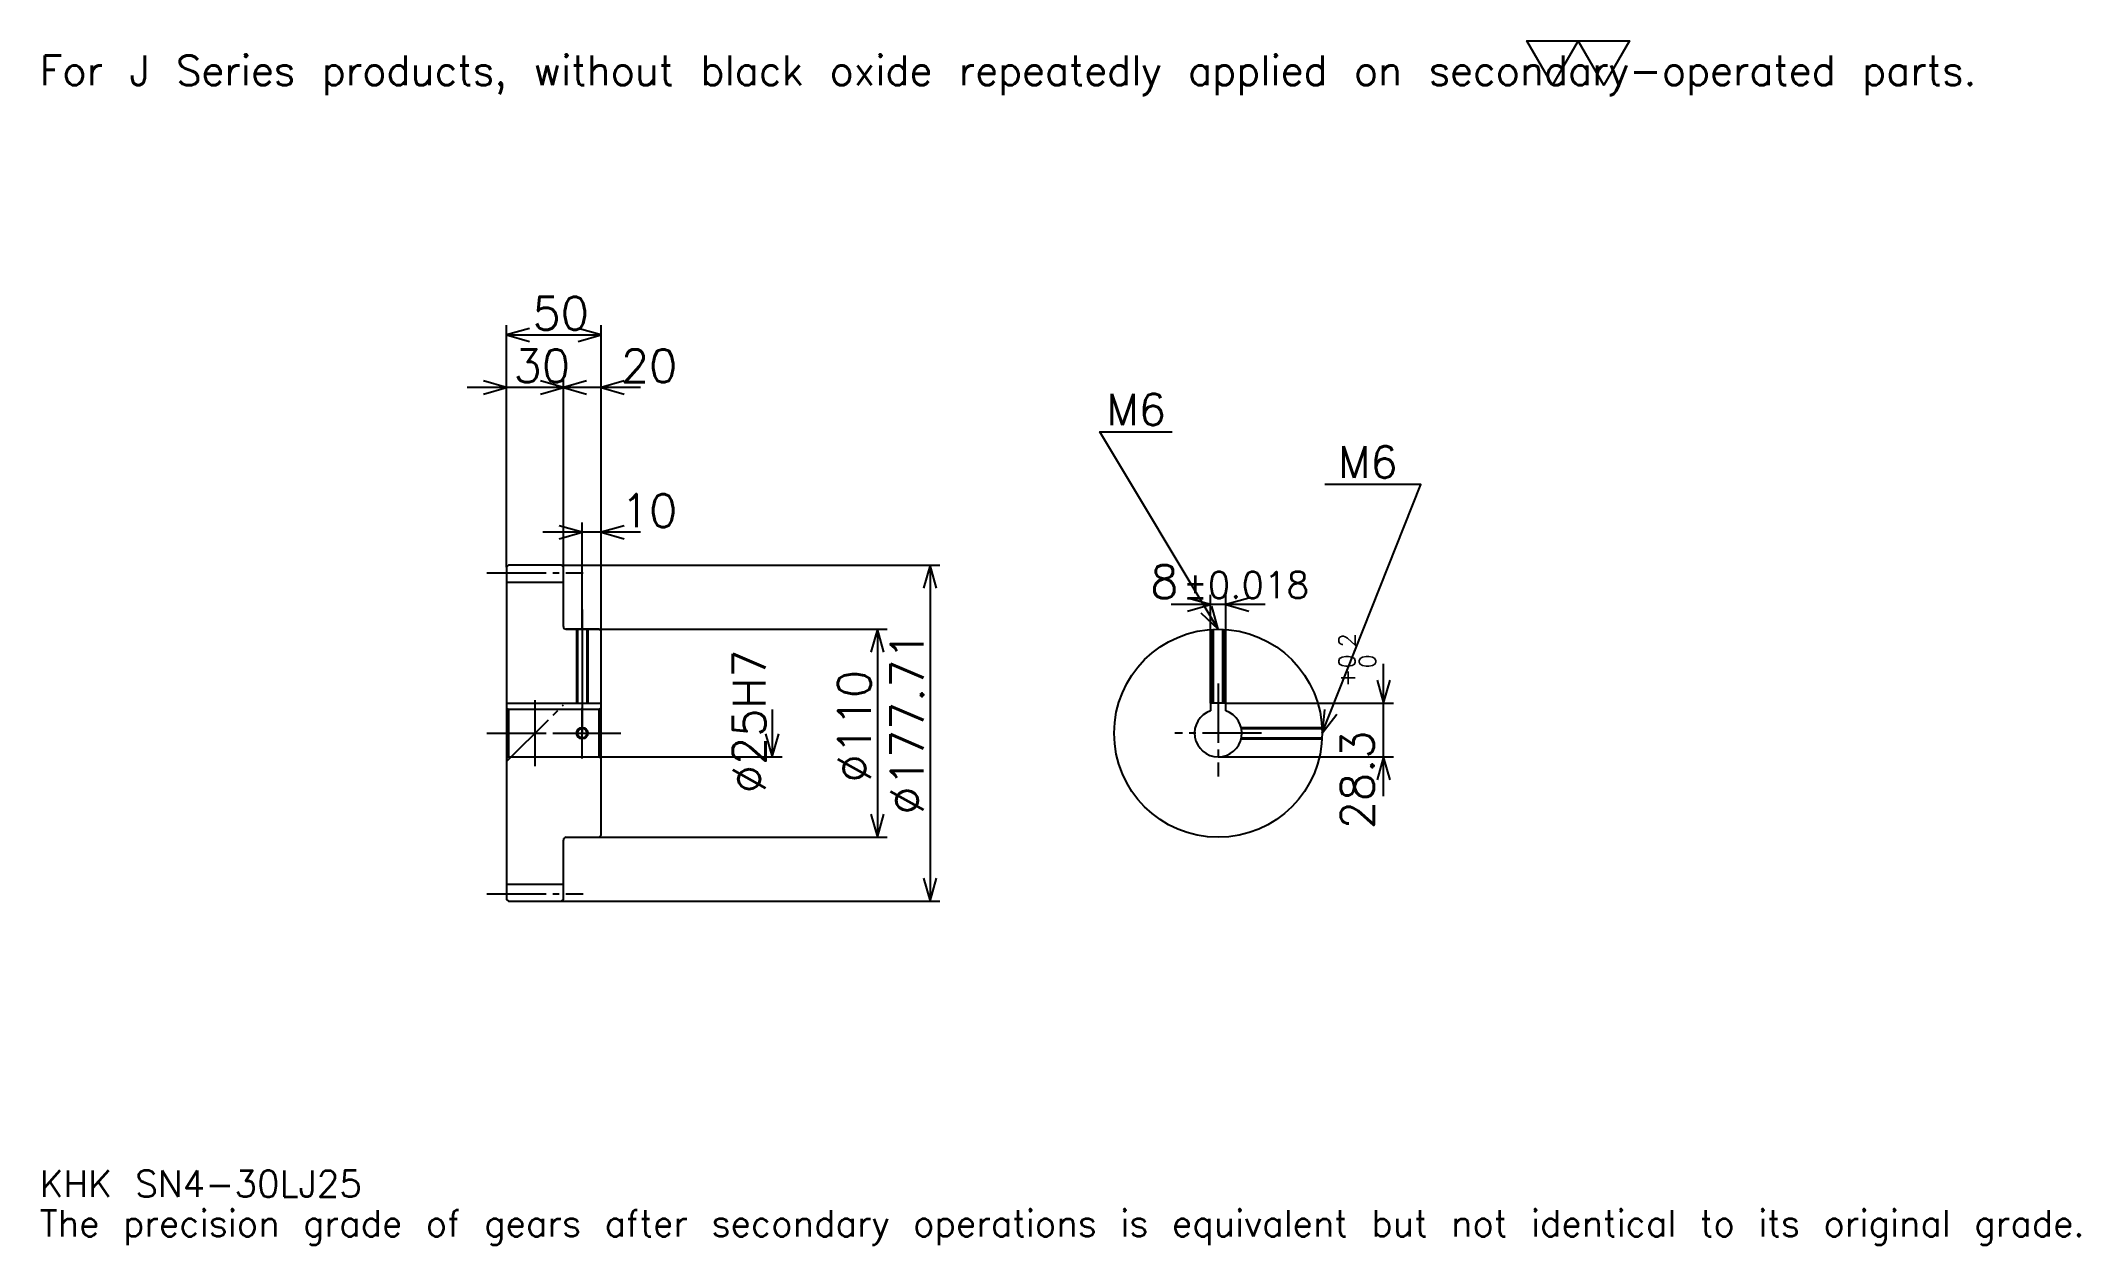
# Model space of a CAD drawing. Extents: x 35 to 1114, y 13 to 650.
import ezdxf

# ---------------------------------------------------------------- set-up
doc = ezdxf.new("R2010")
doc.units = 0
doc.linetypes.add('DASHDOT', pattern=[41.739131, 31.304348, -3.478261, 3.478261, -3.478261])
doc.layers.get('0').update_dxf_attribs({"linetype": 'CONTINUOUS'})
doc.layers.add('DASHDOT', color=6, linetype='DASHDOT')
doc.styles.add('KANJI', font='TXT', dxfattribs={"bigfont": 'BIGFONT'})

msp = doc.modelspace()

# ---------------------------------------------------------------- linework, layer by layer
at = {"color": 5}
for p, q in [((281.739136, 372.331055), (281.739136, 499.287598)), ((331.739136, 372.331055), (331.739136, 499.287598)), ((281.739136, 494.07019), (331.739136, 494.07019)), ((332.608704, 466.24411), (260.869568, 466.24411)), ((352.608704, 466.24411), (290.869568, 466.24411)), ((311.739136, 372.331055), (311.739136, 471.461487)), ((352.608704, 389.722382), (300.869568, 389.722382)), ((321.739136, 372.331055), (321.739136, 394.939758)), ((281.739136, 371.331055), (281.739136, 372.331055)), ((310.739136, 372.331055), (331.739136, 372.331055)), ((311.739136, 371.331055), (311.739136, 372.331055)), ((321.739136, 338.478271), (321.739136, 372.331055)), ((321.739136, 338.478271), (321.739136, 372.331055)), ((331.739136, 372.331055), (510.869568, 372.331055)), ((331.739136, 337.478271), (331.739136, 372.331055)), ((505.652161, 372.331055), (505.652161, 194.625473)), ((654.043457, 299.278259), (654.043457, 356.669586)), ((662.043457, 299.278259), (662.043457, 356.669586)), ((682.913086, 351.452179), (633.17395, 351.452179)), ((313.239136, 338.478271), (331.739136, 338.478271)), ((331.739136, 338.478271), (483.043488, 338.478271)), ((477.826111, 338.478271), (477.826111, 228.478271)), ((745.521729, 250.108704), (745.521729, 320.147827)), ((422.17392, 295.978271), (422.17392, 270.978271)), ((662.043457, 299.278259), (750.739136, 299.278259)), ((331.739136, 270.978271), (427.391296, 270.978271)), ((658.043457, 270.978271), (750.739136, 270.978271)), ((313.239136, 228.478271), (331.739136, 228.478271)), ((331.739136, 228.478271), (483.043488, 228.478271)), ((310.739136, 194.625473), (331.739136, 194.625473)), ((331.739136, 194.625473), (510.869568, 194.625473))]:
    msp.add_line(p, q, dxfattribs=at)
at = {"color": 4}
for p, q in [((281.739136, 363.331055), (311.739136, 363.331055)), ((281.739136, 299.278259), (331.739136, 299.278259)), ((282.739136, 295.978271), (282.739136, 270.978271)), ((330.739136, 295.978271), (331.739136, 296.978271)), ((330.739136, 270.978271), (331.739136, 269.978271)), ((281.739136, 203.625473), (311.739136, 203.625473))]:
    msp.add_line(p, q, dxfattribs=at)
at = {"color": 7}
msp.add_line((296.739136, 300.869568), (296.739136, 266.086975), dxfattribs=at)
msp.add_lwpolyline([(834.782593, 626.086975), (821.217346, 649.600037), (875.478271, 649.600037), (861.913025, 626.086975), (848.347839, 649.600037), (834.782593, 626.086975)], dxfattribs=at)
at = {"color": 5}
for points in [[(293.913055, 497.548462), (281.739136, 494.07019), (293.913055, 490.591919)], [(319.565216, 490.591919), (331.739136, 494.07019), (319.565216, 497.548462)], [(269.565216, 462.765869), (281.739136, 466.24411), (269.565216, 469.722351)], [(299.565216, 462.765869), (311.739136, 466.24411), (299.565216, 469.722351)], [(323.913055, 469.722351), (311.739136, 466.24411), (323.913055, 462.765869)], [(343.913055, 469.722351), (331.739136, 466.24411), (343.913055, 462.765869)], [(658.043457, 338.478271), (595.434814, 442.826111), (633.695679, 442.826111)], [(713.043457, 283.478271), (765.217407, 415), (714.434814, 415)], [(309.565216, 386.24411), (321.739136, 389.722382), (309.565216, 393.200623)], [(343.913055, 393.200623), (331.739136, 389.722382), (343.913055, 386.24411)], [(509.130432, 360.157166), (505.652161, 372.331055), (502.17392, 360.157166)], [(641.869568, 347.973938), (654.043457, 351.452179), (641.869568, 354.93045)], [(648.797485, 347.127777), (658.043457, 338.478271), (654.762634, 350.706848)], [(674.217407, 354.93045), (662.043457, 351.452179), (674.217407, 347.973938)], [(481.304352, 326.304352), (477.826111, 338.478271), (474.347839, 326.304352)], [(742.043457, 311.452179), (745.521729, 299.278259), (749, 311.452179)], [(714.299316, 296.076904), (713.043457, 283.478271), (720.765625, 293.511749)], [(418.695679, 283.152191), (422.17392, 270.978271), (425.652161, 283.152191)], [(749, 258.804352), (745.521729, 270.978271), (742.043457, 258.804352)], [(474.347839, 240.652191), (477.826111, 228.478271), (481.304352, 240.652191)], [(502.17392, 206.799377), (505.652161, 194.625473), (509.130432, 206.799377)]]:
    msp.add_lwpolyline(points, dxfattribs=at)
at = {"color": 4}
for points in [[(311.739136, 339.978271), (311.739136, 371.331055), (310.739136, 372.331055), (282.739136, 372.331055), (281.739136, 371.331055), (281.739136, 269.978271)], [(313.239136, 228.478271), (330.739136, 228.478271), (331.739136, 229.478271), (331.739136, 337.478271), (330.739136, 338.478271), (313.239136, 338.478271)], [(318.739136, 338.478271), (318.739136, 299.278259)], [(319.279144, 338.478271), (319.279144, 299.278259)], [(324.199127, 338.478271), (324.199127, 299.278259)], [(324.739136, 338.478271), (324.739136, 299.278259)], [(655.043457, 299.278259), (655.043457, 338.396393)], [(655.583496, 299.278259), (655.583496, 338.423218)], [(660.503479, 299.278259), (660.503479, 338.423218)], [(661.043457, 299.278259), (661.043457, 338.396393)], [(281.739136, 269.978271), (282.739136, 270.978271), (330.739136, 270.978271), (330.739136, 295.978271), (282.739136, 295.978271), (281.739136, 296.978271)], [(662.043457, 295.320984), (662.043457, 299.278259), (654.043457, 299.278259), (654.043457, 295.320984)], [(670.178162, 286.478271), (712.961609, 286.478271)], [(670.178162, 280.478271), (712.961609, 280.478271)], [(670.299072, 285.938263), (712.988403, 285.938263)], [(670.299072, 281.01828), (712.988403, 281.01828)], [(281.739136, 269.978271), (281.739136, 195.625473), (282.739136, 194.625473), (310.739136, 194.625473), (311.739136, 195.625473), (311.739136, 226.978271)]]:
    msp.add_lwpolyline(points, dxfattribs=at)
for centre, radius in [((658.043457, 283.478271), 55), ((321.739136, 283.478271), 2.46)]:
    msp.add_circle(centre, radius, dxfattribs=at)
at = {"color": 7}
msp.add_circle((321.739136, 283.478271), 3, dxfattribs=at)
at = {"color": 4}
for centre, radius, start, end in [((313.239136, 339.978271), 1.5, 180, 270), ((658.043457, 283.478271), 12.5, 108.662925185, 71.337074815), ((313.239136, 226.978271), 1.5, 90, 180)]:
    msp.add_arc(centre, radius, start, end, dxfattribs=at)
at = {"layer": 'DASHDOT', "color": 7}
for p, q in [((271.304352, 368.331055), (322.17392, 368.331055)), ((321.739136, 338.478271), (321.739136, 283.478271)), ((658.043457, 309.713043), (658.043457, 260.543488)), ((281.739136, 268.478271), (311.739136, 298.478271)), ((271.304352, 283.478271), (342.17392, 283.478271)), ((680.978271, 283.478271), (635.108704, 283.478271)), ((271.304352, 198.625473), (322.17392, 198.625473))]:
    msp.add_line(p, q, dxfattribs=at)
for points in [[(321.739136, 348.913055), (321.739136, 288.843475)], [(321.739136, 270.043488), (321.739136, 296.913055)], [(308.304352, 283.478271), (335.17392, 283.478271)]]:
    msp.add_lwpolyline(points, dxfattribs=at)

# ---------------------------------------------------------------- texts
at = {"color": 7, "style": 'KANJI'}
for s, height, p in [('For J Series products, without black oxide repeatedly applied on secondary-operated parts.', 15.652174, (34.782608, 626.086975)), ('50', 17.391304, (295.434784, 496.852783)), ('30', 17.391304, (285.434784, 469.026733)), ('20', 17.391304, (342.17392, 469.026733)), ('M6', 16.695653, (598.913086, 446.304352)), ('M6', 16.695653, (721.391357, 418.478271)), ('10', 17.391304, (342.17392, 392.504974)), ('8', 17.391304, (622.144409, 354.93045)), ('%%p0.018', 13.913043, (639.359619, 354.93045)), ('KHK SN4-30LJ25', 13.913043, (34.782608, 38.260868)), ('The precision grade of gears after secondary operations is equivalent but not identical to its original grade.', 13.913043, (34.782608, 17.391304))]:
    msp.add_text(s, height=height, dxfattribs=at).set_placement(p)
for s, height, p in [('0.2', 8.695652, (730.565247, 317.725006)), ('%%c25H7', 17.391304, (418.695679, 251.739136)), ('%%c177.71', 17.391304, (502.17392, 240.434799)), ('0', 8.695652, (741.347839, 317.725006)), ('%%c110', 17.391304, (474.347839, 257.391296)), ('+', 8.695652, (730.565247, 307.98587)), ('28.3', 17.391304, (740.304382, 232.709427))]:
    msp.add_text(s, height=height, rotation=90, dxfattribs=at).set_placement(p)

doc.saveas('drawing.dxf')
